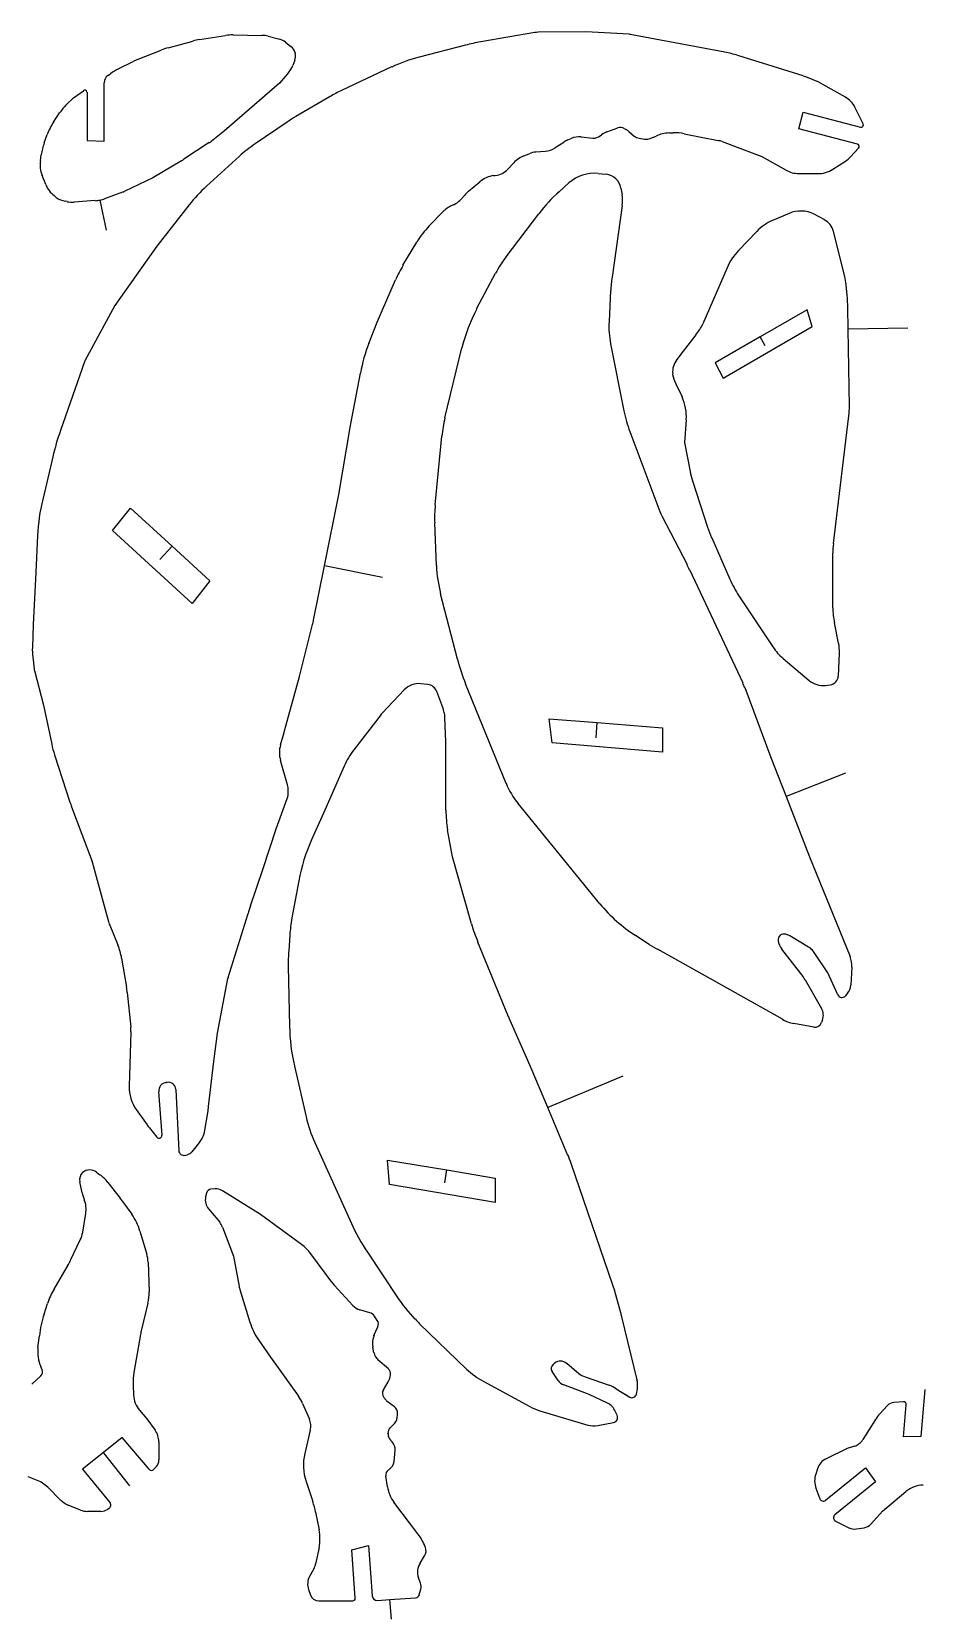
# Model space of a CAD drawing. Extents: x 0.4 to 23.4, y 0.4 to 19.4.
# Drawn here: x 6.55 to 12.76, y 0.37 to 11.43 of the extents above; entities that cross this region are included whole.
import ezdxf

# ---------------------------------------------------------------- set-up
doc = ezdxf.new("R2010")
doc.units = 0
doc.layers.add('WHITE', color=7, linetype='CONTINUOUS')

msp = doc.modelspace()

# ---------------------------------------------------------------- linework, layer by layer
at = {"layer": 'WHITE', "linetype": 'CONTINUOUS'}
for p, q in [((7.716, 11.37), (7.896999, 11.399)), ((7.951, 11.403), (8.149999, 11.4)), ((8.194, 11.394), (8.274999, 11.373)), ((10.052, 11.419), (9.673999, 11.354)), ((10.406, 11.425), (10.075, 11.421)), ((10.708, 11.408), (10.406, 11.425)), ((11.374, 11.282), (10.714, 11.407)), ((7.288, 11.233), (7.447999, 11.297)), ((7.498, 11.314), (7.669, 11.36)), ((8.314999, 11.353), (8.352999, 11.323)), ((8.381999, 11.279), (8.383, 11.273)), ((9.567999, 11.332), (9.244999, 11.248)), ((7.153999, 11.168), (7.255, 11.218)), ((8.38, 11.227), (8.364999, 11.189)), ((9.053999, 11.18), (8.704999, 11.016)), ((11.92, 11.117), (11.464, 11.26)), ((7.052, 10.664), (7.052, 11.07)), ((7.078, 11.12), (7.096, 11.133)), ((8.272999, 11.068), (7.890999, 10.734)), ((8.329999, 11.133), (8.272999, 11.068)), ((12.214, 10.97), (12.056, 11.058)), ((6.790999, 10.918), (6.839, 10.964)), ((6.839, 10.964), (6.908999, 11.014)), ((6.933, 11.005), (6.933, 10.668)), ((8.625, 10.974), (8.387, 10.834)), ((6.699999, 10.796), (6.742, 10.86)), ((11.889, 10.75), (11.919, 10.866)), ((11.919, 10.866), (12.319, 10.761)), ((12.338, 10.785), (12.28, 10.9)), ((7.890999, 10.734), (7.796999, 10.662)), ((8.326, 10.796), (8.104, 10.645)), ((10.552, 10.729), (10.63, 10.755)), ((10.674, 10.751), (10.687, 10.744)), ((10.706, 10.731), (10.744, 10.699)), ((10.988, 10.721), (11.015, 10.722)), ((12.298, 10.643), (11.889, 10.75)), ((6.635, 10.651), (6.656, 10.709)), ((6.933, 10.668), (7.052, 10.664)), ((7.782999, 10.653), (7.606999, 10.537)), ((10.193, 10.618), (10.253, 10.657)), ((10.281, 10.672), (10.304, 10.682)), ((10.374, 10.693), (10.454, 10.685)), ((10.507, 10.701), (10.516, 10.708)), ((10.778, 10.683), (10.815, 10.678)), ((10.858, 10.684), (10.895, 10.699)), ((11.091, 10.715), (11.327, 10.668)), ((11.355, 10.66), (11.631, 10.556)), ((12.249, 10.553), (12.306, 10.615)), ((6.607999, 10.527), (6.613999, 10.568)), ((7.591, 10.526), (7.389999, 10.409)), ((7.993999, 10.558), (7.764999, 10.349)), ((9.862999, 10.469), (9.904999, 10.513)), ((9.975, 10.561), (10.011, 10.576)), ((10.059, 10.588), (10.123, 10.593)), ((11.631, 10.556), (11.801, 10.461)), ((12.127, 10.469), (12.215, 10.525)), ((6.644999, 10.361), (6.619999, 10.425)), ((7.389999, 10.409), (7.196, 10.315)), ((9.763999, 10.423), (9.776, 10.424)), ((10.492, 10.438), (10.547, 10.433)), ((11.889, 10.437), (12.019, 10.437)), ((6.718999, 10.272), (6.703999, 10.284)), ((7.181, 10.309), (7.054999, 10.262)), ((9.529, 10.251), (9.562999, 10.288)), ((9.59, 10.314), (9.668999, 10.381)), ((10.221, 10.311), (10.289, 10.373)), ((10.651, 10.335), (10.659, 10.29)), ((6.795, 10.242), (6.78, 10.245)), ((6.989999, 10.249), (6.843999, 10.239)), ((7.067999, 10.044), (7.024, 10.253)), ((7.644999, 10.22), (7.419, 9.932999)), ((9.315999, 10.073), (9.418, 10.177)), ((9.482, 10.219), (9.489999, 10.223)), ((10.66, 10.216), (10.589, 9.717)), ((9.850999, 9.857999), (10.078, 10.157)), ((11.822, 10.16), (11.706, 10.111)), ((12.067, 10.117), (11.996, 10.154)), ((9.133, 9.798999), (9.229, 9.96)), ((11.597, 10.035), (11.469, 9.901)), ((12.21, 9.72), (12.131, 10.035)), ((7.419, 9.932999), (7.126999, 9.519)), ((9.645999, 9.494999), (9.777999, 9.743)), ((11.39, 9.781), (11.291, 9.552)), ((8.954, 9.402999), (9.081, 9.697999)), ((10.579, 9.623), (10.568, 9.406999)), ((12.226, 9.59), (12.219, 9.663999)), ((7.126999, 9.519), (6.918, 9.133)), ((11.291, 9.552), (11.221, 9.390999)), ((8.895999, 9.255), (8.954, 9.402999)), ((11.947, 9.489), (11.62, 9.3)), ((11.983, 9.371999), (11.947, 9.489)), ((12.233, 9.354999), (12.231, 9.503)), ((11.173, 9.314999), (11.085, 9.201999)), ((11.62, 9.3), (11.306, 9.119)), ((11.363, 9.012999), (11.983, 9.371999)), ((11.656, 9.237999), (11.62, 9.3)), ((12.648, 9.362), (12.233, 9.354999)), ((12.242, 8.814999), (12.233, 9.354999)), ((9.425, 8.736), (9.543999, 9.223999)), ((10.579, 9.253), (10.672, 8.784999)), ((11.085, 9.201999), (11.04, 9.142999)), ((6.918, 9.133), (6.748, 8.647999)), ((11.306, 9.119), (11.363, 9.012999)), ((8.767, 8.684), (8.838, 9.048999)), ((11.011, 9.043999), (11.011, 9.038999)), ((11.033, 8.972999), (11.076, 8.881999)), ((12.18, 8.267999), (12.238, 8.751)), ((8.687, 8.204), (8.767, 8.684)), ((10.713, 8.640999), (10.907, 8.121)), ((11.105, 8.722999), (11.094, 8.564)), ((9.357, 8.13), (9.404, 8.609)), ((11.094, 8.564), (11.132, 8.362999)), ((6.695, 8.465999), (6.624, 8.168)), ((11.149, 8.298999), (11.254, 7.974999)), ((8.586999, 7.706999), (8.687, 8.204)), ((12.131, 7.861), (12.18, 8.267999)), ((7.11, 7.953), (7.235, 8.109)), ((7.235, 8.109), (7.525, 7.842999)), ((9.366, 7.708), (9.354, 8.005)), ((10.938, 8.050999), (11.111, 7.715)), ((6.587999, 7.916999), (6.576, 7.659999)), ((7.664, 7.443999), (7.11, 7.953)), ((11.283, 7.901), (11.409, 7.613999)), ((7.44, 7.75), (7.525, 7.842999)), ((7.525, 7.842999), (7.788, 7.602)), ((12.126, 7.414), (12.126, 7.794)), ((6.576, 7.659999), (6.558, 7.298999)), ((8.510999, 7.328999), (8.586999, 7.706999)), ((8.989999, 7.625999), (8.586999, 7.706999)), ((11.128, 7.679999), (11.499, 6.890999)), ((7.788, 7.602), (7.664, 7.443999)), ((9.512, 7.057), (9.395, 7.512)), ((11.472, 7.498), (11.709, 7.142)), ((6.558, 7.298999), (6.552, 7.138)), ((8.413, 6.934999), (8.503999, 7.297999)), ((12.166, 7.169), (12.137, 7.309)), ((12.165, 6.939), (12.172, 7.098999)), ((6.554999, 7.072), (6.565, 6.987999)), ((6.567999, 6.977), (6.63, 6.736999)), ((11.781, 7.061999), (11.962, 6.907999)), ((8.309, 6.557), (8.413, 6.934999)), ((9.305999, 6.881), (9.258, 6.886)), ((9.850999, 6.191999), (9.569, 6.885)), ((11.513, 6.859), (11.695, 6.373)), ((12.075, 6.874), (12.108, 6.877999)), ((9.142, 6.843999), (8.989999, 6.684)), ((9.411, 6.719999), (9.368, 6.831999)), ((6.63, 6.736999), (6.686999, 6.464)), ((8.979999, 6.671999), (8.791, 6.426)), ((9.432, 6.480999), (9.425, 6.651)), ((10.171, 6.473), (10.151, 6.642)), ((10.151, 6.642), (10.486, 6.614999)), ((8.279999, 6.46), (8.305, 6.546)), ((8.305, 6.546), (8.309, 6.557)), ((10.478, 6.51), (10.486, 6.614999)), ((10.486, 6.614999), (10.941, 6.578999)), ((10.941, 6.578999), (10.941, 6.408999)), ((9.432, 6.004), (9.432, 6.480999)), ((10.941, 6.408999), (10.171, 6.473)), ((6.706999, 6.390999), (6.814, 6.059999)), ((8.329, 6.182), (8.279999, 6.352)), ((8.722999, 6.310999), (8.588, 6.005)), ((11.695, 6.373), (11.801, 6.100999)), ((12.214, 6.262), (11.801, 6.100999)), ((8.251, 5.875999), (8.326999, 6.086999)), ((8.333999, 6.131), (8.333999, 6.145999)), ((11.801, 6.100999), (11.965, 5.681)), ((6.824999, 6.027999), (6.967999, 5.647999)), ((8.588, 6.005), (8.496, 5.797999)), ((10.504, 5.354), (9.935, 6.051)), ((8.157999, 5.592), (8.251, 5.875999)), ((9.477, 5.681), (9.444, 5.868)), ((6.968999, 5.645999), (7.078999, 5.237999)), ((9.611, 5.214), (9.477, 5.681)), ((11.965, 5.681), (12.246, 4.986)), ((8.071, 5.339), (8.157999, 5.592)), ((8.407999, 5.513999), (8.359999, 5.255)), ((7.091, 5.203999), (7.146999, 5.067999)), ((7.915999, 4.841), (8.053999, 5.284999)), ((8.343999, 5.135), (8.336999, 5.026999)), ((9.862999, 4.577), (9.654999, 5.086999)), ((10.848, 5.071), (10.753, 5.131999)), ((11.816, 5.135), (11.799, 5.140999)), ((11.958, 5.052), (11.826, 5.131)), ((7.173999, 4.973999), (7.208, 4.771999)), ((11.775, 4.548999), (10.911, 5.033999)), ((11.77, 5.037), (11.917, 4.847)), ((12.091, 4.873), (11.991, 5.020999)), ((8.333999, 4.919), (8.343, 4.501999)), ((12.161, 4.718999), (12.091, 4.873)), ((12.259, 4.910999), (12.252, 4.787)), ((7.841, 4.453), (7.914, 4.833)), ((11.933, 4.823999), (12.048, 4.624)), ((7.212999, 4.736), (7.236999, 4.494999)), ((12.229, 4.73), (12.212, 4.710999)), ((10.019, 4.225999), (9.862999, 4.577)), ((12.055, 4.546), (12.048, 4.526)), ((7.237999, 4.460999), (7.227, 4.083)), ((7.815, 4.255), (7.841, 4.453)), ((11.993, 4.494999), (11.855, 4.519999)), ((7.778999, 3.940999), (7.815, 4.255)), ((8.376999, 4.223999), (8.458999, 3.868999)), ((10.142, 3.934), (10.025, 4.21)), ((7.486, 4.11), (7.491, 4.11)), ((10.664, 4.153999), (10.142, 3.934)), ((7.454999, 3.742), (7.432, 4.044)), ((7.552, 4.059999), (7.572, 3.634)), ((7.276, 3.92), (7.350999, 3.813999)), ((7.750999, 3.763), (7.776, 3.913)), ((7.776, 3.913), (7.778999, 3.940999)), ((10.282, 3.601999), (10.142, 3.934)), ((7.367, 3.792999), (7.42, 3.727999)), ((7.664, 3.627), (7.702, 3.673)), ((7.710999, 3.684999), (7.734, 3.72)), ((8.519, 3.690999), (8.774, 3.128)), ((7.613999, 3.601999), (7.63, 3.605999)), ((9.038999, 3.398), (9.026, 3.568)), ((9.026, 3.568), (9.439, 3.5)), ((10.595, 2.697999), (10.304, 3.546)), ((6.901, 3.482), (6.902999, 3.483)), ((6.999, 3.484999), (7.022999, 3.467)), ((9.423999, 3.41), (9.439, 3.5)), ((9.439, 3.5), (9.774, 3.444)), ((9.774, 3.444), (9.774, 3.273999)), ((6.899, 3.341), (6.882999, 3.417999)), ((7.078, 3.413), (7.164, 3.302999)), ((7.764999, 3.338999), (7.758999, 3.312)), ((7.822, 3.368), (7.796, 3.365999)), ((8.142, 3.188999), (7.875999, 3.355)), ((9.774, 3.273999), (9.038999, 3.398)), ((7.181, 3.279999), (7.243999, 3.191999)), ((7.778999, 3.23), (7.856999, 3.135999)), ((6.902999, 3.065999), (6.923999, 3.197)), ((7.875999, 3.102999), (7.953, 2.901)), ((8.425999, 2.980999), (8.142, 3.188999)), ((6.821, 2.877), (6.886, 3.013)), ((7.301, 3.075), (7.348999, 2.914)), ((7.953, 2.901), (7.992, 2.688999)), ((8.637, 2.717999), (8.491, 2.917)), ((8.885999, 2.927), (9.090999, 2.618)), ((6.703999, 2.671), (6.802999, 2.842999)), ((7.357999, 2.858999), (7.364999, 2.651)), ((7.998, 2.667), (8.067, 2.440999)), ((8.784, 2.556999), (8.656, 2.694999)), ((6.633999, 2.496), (6.657999, 2.569999)), ((7.356999, 2.572999), (7.311999, 2.388999)), ((10.65, 2.506), (10.611, 2.645999)), ((8.902999, 2.506), (8.833, 2.526)), ((8.954, 2.451999), (8.934, 2.483)), ((9.217, 2.463), (9.229999, 2.448999)), ((10.763, 2.039999), (10.657, 2.477999)), ((6.591, 2.263), (6.600999, 2.345)), ((7.304999, 2.355), (7.258999, 2.091)), ((8.930999, 2.348), (8.958, 2.408999)), ((9.248999, 2.43), (9.576, 2.114)), ((8.126999, 2.316999), (8.21, 2.197)), ((8.930999, 2.226), (8.923, 2.266)), ((6.620999, 2.108), (6.611, 2.131)), ((8.21, 2.197), (8.404999, 1.925999)), ((9.032999, 2.115), (8.96, 2.177)), ((10.178, 2.145999), (10.189, 2.154999)), ((10.273, 2.154), (10.357, 2.084)), ((6.547999, 2.007999), (6.611999, 2.066999)), ((7.254, 2.003), (7.256999, 1.932999)), ((8.996999, 1.97), (9.029999, 2.025)), ((9.043999, 2.061), (9.045999, 2.073999)), ((9.696, 2.026999), (10.016, 1.853)), ((10.214, 2.033999), (10.171, 2.095999)), ((10.429, 1.935999), (10.252, 2.003999)), ((10.402, 2.059), (10.568, 2.000999)), ((9.008, 1.906999), (9, 1.917)), ((9.074, 1.850999), (9.024, 1.889)), ((10.558, 1.876999), (10.429, 1.935999)), ((10.618, 1.976999), (10.713, 1.919)), ((10.759, 1.94), (10.765, 1.975999)), ((12.618, 1.886), (12.551, 1.881)), ((12.766, 1.972), (12.739, 1.644999)), ((7.297999, 1.827), (7.349999, 1.766999)), ((8.434, 1.873999), (8.480999, 1.764999)), ((9.092, 1.769), (9.095, 1.802999)), ((10.087, 1.824), (10.42, 1.723999)), ((10.624, 1.792), (10.611, 1.820999)), ((12.508, 1.86), (12.454, 1.802999)), ((12.619, 1.643), (12.638, 1.865)), ((7.349999, 1.766999), (7.407, 1.687999)), ((8.487, 1.689), (8.449, 1.526)), ((9.027999, 1.661999), (9.027999, 1.666)), ((9.045, 1.705999), (9.076, 1.736999)), ((10.489, 1.72), (10.599, 1.741999)), ((12.423, 1.761999), (12.335, 1.623)), ((7.177999, 1.638), (7.046999, 1.534)), ((7.366, 1.416), (7.177999, 1.638)), ((7.434, 1.608), (7.434, 1.481999)), ((9.057, 1.606999), (9.046999, 1.618)), ((12.226, 1.559999), (12.08, 1.49)), ((12.277, 1.577), (12.226, 1.559999)), ((12.739, 1.644999), (12.619, 1.643)), ((7.046999, 1.534), (6.901, 1.417999)), ((7.231999, 1.302), (7.046999, 1.534)), ((9.071, 1.470999), (9.079, 1.546)), ((6.581999, 1.340999), (6.521999, 1.363999)), ((6.901, 1.417999), (7.092, 1.184999)), ((7.415999, 1.434999), (7.397999, 1.416)), ((8.458, 1.330999), (8.505, 1.192)), ((9.024999, 1.294), (9.013999, 1.368)), ((9.032999, 1.411999), (9.036, 1.414)), ((12.019, 1.419999), (12.007, 1.381999)), ((12.075, 1.2), (12.353, 1.427)), ((12.423, 1.328999), (12.141, 1.098999)), ((12.353, 1.427), (12.423, 1.328999)), ((6.749, 1.200999), (6.658999, 1.291)), ((12.009, 1.284999), (12.036, 1.210999)), ((12.473, 1.123999), (12.635, 1.261)), ((6.887, 1.131999), (6.802, 1.167)), ((7.03, 1.123), (6.935999, 1.123)), ((7.085999, 1.144), (7.074999, 1.136999)), ((8.524999, 1.116999), (8.548999, 0.994)), ((9.237, 0.967), (9.069999, 1.187)), ((12.391, 1.034), (12.473, 1.123999)), ((12.146, 1.054999), (12.238, 1.008999)), ((12.291, 1.001), (12.344, 1.008999)), ((8.777999, 0.856), (8.892, 0.885999)), ((8.892, 0.885999), (8.918999, 0.535)), ((8.548999, 0.870999), (8.524999, 0.755999)), ((8.8, 0.518), (8.777999, 0.856)), ((9.251999, 0.762), (9.284, 0.813)), ((9.288999, 0.871999), (9.286999, 0.876999)), ((8.512999, 0.722999), (8.482999, 0.67)), ((8.475, 0.578999), (8.489, 0.54)), ((9.255, 0.624), (9.241, 0.661)), ((9.246, 0.542999), (9.256999, 0.580999)), ((8.545999, 0.5), (8.784, 0.5)), ((8.956, 0.501999), (9.041999, 0.509)), ((9.041999, 0.509), (9.22, 0.521)), ((9.052, 0.372), (9.041999, 0.509))]:
    msp.add_line(p, q, dxfattribs=at)
for centre, radius, start, end in [((7.947, 11.082), 0.320919, 89.28604, 98.96334), ((8.146999, 11.209), 0.191023, 75.74512, 89.10014), ((10.076, 11.279), 0.142003, 90.40348, 99.72762), ((10.705, 11.361), 0.046872, 78.9298, 86.34746), ((7.618, 10.871), 0.458667, 105.1566, 111.755), ((7.785, 10.931), 0.444406, 98.93243, 105.1307), ((8.247999, 11.267), 0.109384, 52.07859, 75.70968), ((8.304999, 11.261), 0.078409, 13.15787, 52.25319), ((9.868, 10.167), 1.202749, 99.2822, 104.4406), ((11.226, 10.5), 0.796394, 72.61164, 79.28307), ((7.355, 10.765), 0.450005, 116.5082, 125.138), ((7.452, 10.824), 0.440505, 111.8497, 116.565), ((8.182999, 11.262), 0.196094, 318.7315, 338.1443), ((8.308, 11.255), 0.077129, 338.7495, 13.49573), ((9.515, 10.198), 1.084158, 104.4208, 115.1477), ((7.113999, 11.07), 0.061999, 125.7536, 180), ((11.705, 10.431), 0.718561, 60.75952, 72.59841), ((6.919, 11.005), 0.013453, 0, 138.0128), ((9.116, 10.141), 0.966719, 115.1601, 120.5166), ((12.133, 10.827), 0.164128, 26.40893, 60.47133), ((7.035, 10.664), 0.352512, 133.8496, 146.2198), ((8.958, 9.862999), 1.126446, 120.4578, 124.1131), ((7.033999, 10.573), 0.401721, 146.2704, 160.2119), ((10.588, 10.623), 0.111395, 108.7583, 130.2666), ((10.648, 10.702), 0.055973, 62.04937, 108.7587), ((10.637, 10.65), 0.10647, 49.5736, 61.99083), ((11.015, 10.328), 0.393999, 78.88961, 90), ((12.323, 10.777), 0.016492, 255.9638, 28.07305), ((7.029999, 10.509), 0.420163, 160.2268, 171.9277), ((7.638999, 10.871), 0.262001, 303.4468, 307.0886), ((8.647999, 9.842), 0.96992, 124.1161, 132.4089), ((10.111, 10.742), 0.149482, 274.6045, 303.4761), ((10.348, 10.514), 0.171679, 112.9795, 123.5975), ((10.359, 10.552), 0.141155, 83.92778, 112.9321), ((10.461, 10.756), 0.071344, 264.3693, 309.9074), ((10.788, 10.75), 0.067357, 229.2142, 261.5109), ((10.827, 10.759), 0.081884, 261.573, 292.4568), ((11.008, 10.43), 0.29177, 93.93177, 112.786), ((11.293, 10.493), 0.178272, 69.63208, 79.00523), ((12.294, 10.626), 0.016278, 317.4896, 76.75751), ((6.806999, 10.498), 0.200743, 171.7086, 201.3244), ((7.404999, 10.844), 0.367495, 300.3237, 303.3441), ((10.054, 10.37), 0.206518, 112.4705, 136.1771), ((10.072, 10.43), 0.15823, 94.70345, 112.6756), ((12.123, 10.669), 0.17088, 302.5741, 317.3663), ((9.788, 10.241), 0.183741, 97.51215, 130.3645), ((9.756999, 10.57), 0.147231, 277.4146, 316.3837), ((10.464, 10.177), 0.262756, 83.87676, 131.7603), ((10.534, 10.315), 0.118713, 9.70064, 83.7131), ((11.889, 10.617), 0.179108, 240.5725, 270), ((12.019, 10.64), 0.202999, 270, 302.2755), ((6.813, 10.427), 0.179805, 201.4477, 232.684), ((7.125, 10.462), 0.163248, 290.1034, 295.7802), ((8.493999, 9.550999), 1.080853, 132.4128, 141.7623), ((9.781999, 10.087), 0.297257, 130.2249, 137.454), ((10.954, 9.491999), 1.099818, 131.8284, 142.7967), ((10.427, 10.25), 0.235423, 351.6977, 9.782407), ((6.807, 10.389), 0.146509, 233.0517, 259.3803), ((6.830999, 10.433), 0.194435, 259.3261, 273.8337), ((6.976, 10.481), 0.232997, 273.4532, 281.8887), ((6.974999, 10.481), 0.233154, 282.1292, 290.0671), ((9.548, 10.05), 0.181738, 111.3323, 135.6688), ((9.444, 10.329), 0.11555, 293.459, 317.4594), ((11.902, 9.973999), 0.203066, 62.42543, 113.2731), ((9.743, 9.654999), 0.597679, 135.6102, 149.3157), ((11.836, 9.807), 0.330629, 113.1531, 136.3494), ((12.008, 10.004), 0.126846, 14.14579, 62.42946), ((10.517, 9.352999), 0.835596, 142.8285, 152.1776), ((11.76, 9.623), 0.402448, 136.3088, 156.8762), ((10.006, 9.281), 1.014649, 149.317, 155.7336), ((11.657, 9.564), 1.078903, 171.8474, 176.8673), ((11.858, 9.631999), 0.362415, 5.06561, 14.03628), ((11.017, 9.482999), 1.214164, 0.943831, 5.057682), ((10.683, 8.946999), 1.172198, 152.1459, 166.3313), ((11.185, 9.372999), 0.617936, 176.8459, 191.2007), ((10.932, 9.519), 0.316077, 319.7529, 336.1111), ((9.842, 8.881999), 1.017794, 158.4811, 170.5562), ((11.152, 9.056999), 0.141209, 142.4809, 185.2675), ((11.271, 9.085999), 0.264213, 190.2467, 205.3979), ((10.789, 8.746), 0.317592, 355.8369, 25.35476), ((10.303, 8.522), 0.903199, 166.3021, 174.4725), ((11.59, 8.968999), 0.936258, 191.3339, 200.5059), ((11.768, 8.807), 0.473324, 353.2053, 0.966855), ((8.458999, 8.046999), 1.813483, 160.6458, 166.6382), ((11.655, 8.463), 0.532474, 190.8246, 197.9581), ((7.965, 7.85), 1.378188, 166.6595, 177.2144), ((10.257, 8.043), 0.903799, 174.4786, 182.4097), ((11.515, 8.348), 0.648993, 200.4734, 207.2364), ((12.007, 8.22), 0.791854, 198.0231, 203.7787), ((12.685, 7.794), 0.559, 173.1042, 180), ((10.31, 7.747), 0.944695, 182.3658, 194.404), ((9.965, 7.127), 1.288045, 25.43081, 27.16186), ((12.106, 7.921), 0.761615, 203.7715, 213.7109), ((12.645, 7.414), 0.518737, 180, 191.6782), ((7.843999, 7.462999), 0.680312, 345.9637, 348.6405), ((6.958, 7.123), 0.406277, 177.8841, 187.2125), ((12.033, 7.358), 0.389399, 213.6901, 229.5906), ((11.888, 7.111), 0.284253, 357.5805, 11.78473), ((6.654, 6.999), 0.089677, 187.0458, 194.3492), ((10.807, 7.389), 1.33666, 194.3793, 202.1516), ((9.243, 6.748), 0.138812, 83.79655, 136.4539), ((9.296999, 6.804999), 0.07596, 20.82089, 83.24657), ((11.113, 6.708999), 0.426755, 20.55614, 25.244), ((12.057, 7.019), 0.146102, 229.4412, 277.0762), ((12.1, 6.941999), 0.064498, 277.125, 357.3577), ((9.095999, 6.583), 0.146413, 136.3837, 142.5032), ((9.204, 6.640999), 0.221226, 2.590801, 20.889), ((7.375999, 6.608), 0.703887, 191.8048, 197.9713), ((8.467999, 6.406), 0.195601, 163.9741, 196.0258), ((9.229, 6.089), 0.552641, 142.4251, 156.3113), ((10.364, 6.401), 0.553661, 202.1663, 219.2093), ((8.204999, 6.13), 0.129356, 340.5845, 0.444113), ((8.203, 6.145999), 0.130999, 0, 15.94545), ((7.49, 6.278999), 0.710589, 197.9505, 200.6787), ((10.212, 6.004), 0.779948, 180, 190.042), ((9.659999, 5.280999), 1.27365, 156.0512, 169.4577), ((6.945, 5.638999), 0.024698, 16.26034, 21.37062), ((9.816999, 4.739999), 1.845316, 161.0644, 162.8219), ((11.324, 6.024), 1.059105, 219.2513, 237.3753), ((7.348, 5.310999), 0.278729, 195.183, 202.604), ((9.434, 5.055), 1.092463, 169.4512, 175.8023), ((10.655, 5.512), 1.086565, 195.9309, 203.0255), ((11.786, 5.101999), 0.041109, 71.56505, 185.7102), ((11.865, 5.11), 0.119603, 185.7583, 217.5393), ((11.799, 5.085999), 0.052478, 59.03624, 70.86624), ((6.741999, 4.901), 0.438079, 9.591308, 22.40859), ((9.482999, 4.942999), 1.149074, 175.8078, 181.1966), ((11.383, 5.907), 0.992427, 237.3826, 241.6015), ((11.917, 4.973999), 0.087664, 32.42106, 62.27155), ((12.085, 4.921), 0.173626, 356.7107, 21.98524), ((6.673, 4.681999), 0.542517, 5.710637, 9.549133), ((7.985, 4.819), 0.072367, 162.3158, 168.8453), ((11.753, 4.72), 0.207424, 30.01837, 37.75385), ((12.158, 4.792), 0.094132, 318.8712, 356.9552), ((12.189, 4.730999), 0.030479, 203.1988, 318.9909), ((11.901, 4.771999), 0.256164, 240.5327, 259.6552), ((11.968, 4.578), 0.092282, 339.8056, 29.8989), ((6.978, 4.468999), 0.260301, 358.2376, 5.732495), ((9.719, 4.530999), 1.376305, 181.2074, 192.8854), ((12.002, 4.543), 0.04904, 259.3795, 339.7174), ((9.118, 3.827), 0.984549, 22.89293, 23.88572), ((7.493999, 4.049), 0.062201, 97.47148, 184.6107), ((7.498, 4.057), 0.05346, 3.179605, 97.52382), ((7.495, 4.075), 0.268119, 178.2902, 215.2894), ((9.372999, 4.078999), 0.937814, 192.9397, 204.4339), ((7.647999, 4.022999), 0.363166, 215.1342, 219.3005), ((7.641, 3.782), 0.111772, 326.3099, 350.2001), ((7.434999, 3.74), 0.019209, 218.6598, 5.710863), ((7.588, 3.767), 0.147756, 320.4923, 326.3098), ((7.605999, 3.636), 0.034058, 183.3665, 283.2403), ((7.615, 3.667), 0.062817, 283.815, 320.7742), ((9.477999, 3.262), 0.873459, 18.97429, 22.9228), ((6.951999, 3.433), 0.070611, 136.1456, 192.2648), ((6.951999, 3.421999), 0.078243, 53.27564, 128.7742), ((6.844999, 3.229), 0.2972, 38.2981, 53.20722), ((7.192999, 3.403), 0.300269, 191.9083, 201.6951), ((7.798999, 3.330999), 0.035128, 94.89909, 166.7592), ((7.829999, 3.281), 0.087132, 58.13402, 95.25374), ((6.746999, 3.226), 0.179359, 350.6952, 21.56437), ((6.723, 2.955999), 0.56115, 35.27649, 38.19737), ((7.850999, 3.291), 0.094366, 167.1419, 220.272), ((6.915999, 2.96), 0.401756, 16.63095, 35.27242), ((7.765999, 3.060999), 0.117923, 20.89777, 39.49453), ((10.068, 3.715), 1.420917, 204.4006, 213.6901), ((6.707, 3.098999), 0.198587, 334.3382, 350.4429), ((6.369999, 3.092999), 0.499989, 329.9993, 334.4086), ((7.142, 2.851999), 0.216085, 1.856153, 16.67385), ((8.272, 2.756999), 0.271221, 36.15163, 55.49159), ((7.179999, 2.395999), 0.550236, 149.9836, 161.565), ((8.187, 2.724999), 0.198295, 190.4599, 197.0601), ((8.841, 2.865999), 0.251924, 215.9604, 222.748), ((9.777, 2.416999), 0.864868, 15.35389, 18.95867), ((7.076999, 2.641999), 0.28814, 346.1565, 1.78991), ((8.862999, 2.628999), 0.10728, 222.346, 253.7611), ((10.021, 3.237999), 1.11772, 213.6901, 223.9478), ((7.326999, 2.263999), 0.730504, 161.4907, 173.6338), ((8.496, 2.572999), 0.448848, 197.1027, 214.7516), ((8.888, 2.452), 0.05547, 33.97654, 74.47646), ((8.916, 2.426999), 0.045694, 336.8014, 33.34073), ((9.779999, 2.98), 0.7645, 223.9931, 226.0069), ((9.725999, 2.253), 0.957802, 13.58648, 15.31282), ((7.798999, 2.269999), 0.501328, 166.2687, 170.237), ((9.053999, 2.294), 0.133958, 156.2974, 192.0649), ((6.850999, 2.233999), 0.261168, 173.6356, 203.2274), ((9.017999, 2.243999), 0.088617, 191.6893, 229.1182), ((6.586999, 2.093999), 0.036796, 312.7974, 22.38044), ((9.003999, 2.081999), 0.042755, 349.2157, 48.6913), ((9.956, 2.508), 0.54739, 226.0362, 241.607), ((10.201, 2.116999), 0.036619, 128.4166, 214.992), ((10.23, 2.101999), 0.067007, 50.41237, 127.725), ((7.665999, 2.021), 0.412975, 170.2412, 182.5016), ((8.934, 2.082), 0.111646, 329.3003, 349.1918), ((10.281, 2.080999), 0.08228, 215.0492, 249.3624), ((10.45, 2.197), 0.146348, 230.5453, 250.8209), ((10.482, 1.753999), 0.261543, 58.62231, 70.803), ((10.609, 2.001999), 0.158151, 350.5377, 13.86112), ((7.430999, 1.940999), 0.174183, 182.6324, 220.6013), ((8.160999, 1.756999), 0.296811, 23.19853, 34.70736), ((9.038, 1.946), 0.047801, 149.657, 217.3493), ((9.079999, 1.96), 0.090426, 216.3574, 231.736), ((10.729, 1.945), 0.030528, 238.3925, 350.5376), ((12.556, 1.815), 0.066189, 94.33231, 136.8473), ((12.619, 1.866999), 0.019104, 353.991, 93.01112), ((9.039999, 1.807999), 0.055226, 354.8056, 51.66632), ((9.039, 1.773999), 0.052325, 315, 354.6108), ((10.194, 2.180999), 0.373186, 241.5121, 253.3154), ((10.505, 1.773), 0.116361, 24.36245, 62.99612), ((10.592, 1.776999), 0.035693, 281.3099, 25.11527), ((12.65, 1.618999), 0.268834, 136.8087, 147.7909), ((7.296999, 1.607999), 0.136014, 0.000049, 36.02737), ((8.368, 1.717), 0.122772, 346.7595, 23.01475), ((9.083999, 1.666), 0.056, 134.2745, 180), ((9.090999, 1.662), 0.062225, 180.0001, 225), ((10.461, 1.860999), 0.143003, 253.3391, 281.2317), ((9.004, 1.554), 0.075425, 353.9115, 45.00026), ((12.242, 1.680999), 0.109603, 288.6005, 328.05), ((7.363999, 1.481999), 0.07, 317.8913, 0), ((8.796999, 1.445), 0.357302, 166.8972, 198.5869), ((8.992, 1.48), 0.079322, 303.6901, 353.5006), ((12.131, 1.384999), 0.11673, 115.9065, 162.6459), ((6.506, 1.138), 0.216374, 45, 69.47495), ((7.381999, 1.43), 0.02126, 221.1864, 318.8141), ((9.059, 1.375), 0.045541, 125.0959, 188.8418), ((12.149, 1.335999), 0.149264, 162.0506, 200.0159), ((9.255999, 1.328), 0.233403, 188.373, 217.1645), ((12.756, 1.118), 0.187323, 90.00029, 130.2364), ((6.86, 1.313), 0.157098, 225.2569, 248.334), ((6.935999, 1.254), 0.130999, 248.1178, 270), ((7.029999, 1.203999), 0.080709, 270.0003, 303.887), ((7.07, 1.166999), 0.028425, 304.8243, 39.28941), ((7.908999, 0.993), 0.628344, 11.38146, 18.46378), ((12.06, 1.219999), 0.025632, 200.556, 306.869), ((12.158, 1.078999), 0.026248, 130.3645, 243.4348), ((12.278, 1.087999), 0.088549, 243.1456, 278.4989), ((12.332, 1.087999), 0.079906, 278.6371, 317.5336), ((8.248, 0.934), 0.306921, 348.1785, 11.27332), ((8.947999, 0.746999), 0.363071, 20.98086, 37.28), ((9.227, 0.848), 0.066887, 328.4486, 21.16142), ((8.579999, 0.615999), 0.111018, 150.8953, 199.4116), ((8.409999, 0.779999), 0.117477, 331.0399, 348.2118), ((9.348999, 0.699999), 0.114825, 147.4143, 199.8552), ((9.189999, 0.598999), 0.069375, 344.9622, 21.03738), ((8.546, 0.56), 0.060406, 199.3348, 269.9991), ((8.784, 0.515999), 0.016, 270, 7.125226), ((8.953999, 0.538), 0.035128, 184.8991, 273.1811), ((9.218, 0.550999), 0.030066, 273.8141, 344.0545)]:
    msp.add_arc(centre, radius, start, end, dxfattribs=at)

doc.saveas('drawing.dxf')
